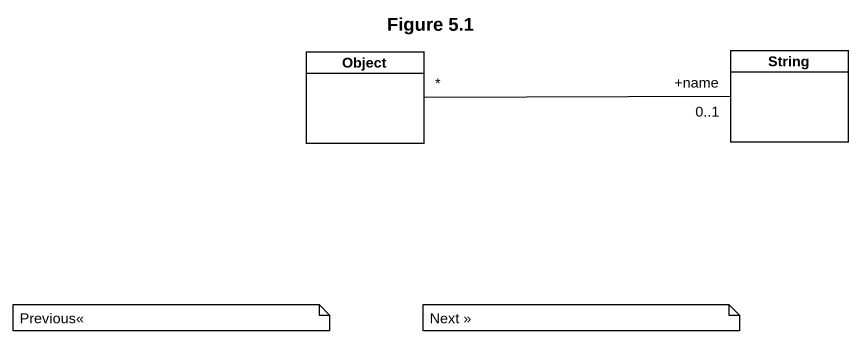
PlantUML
@startuml
title Figure 5.1
hide circle
hide empty members
class "Object" as Object_
class String
String "+name\n0..1" -left- "*" Object_
note as N1
  Previous<<
end note
note as N2
  Next >>
end note
@enduml
